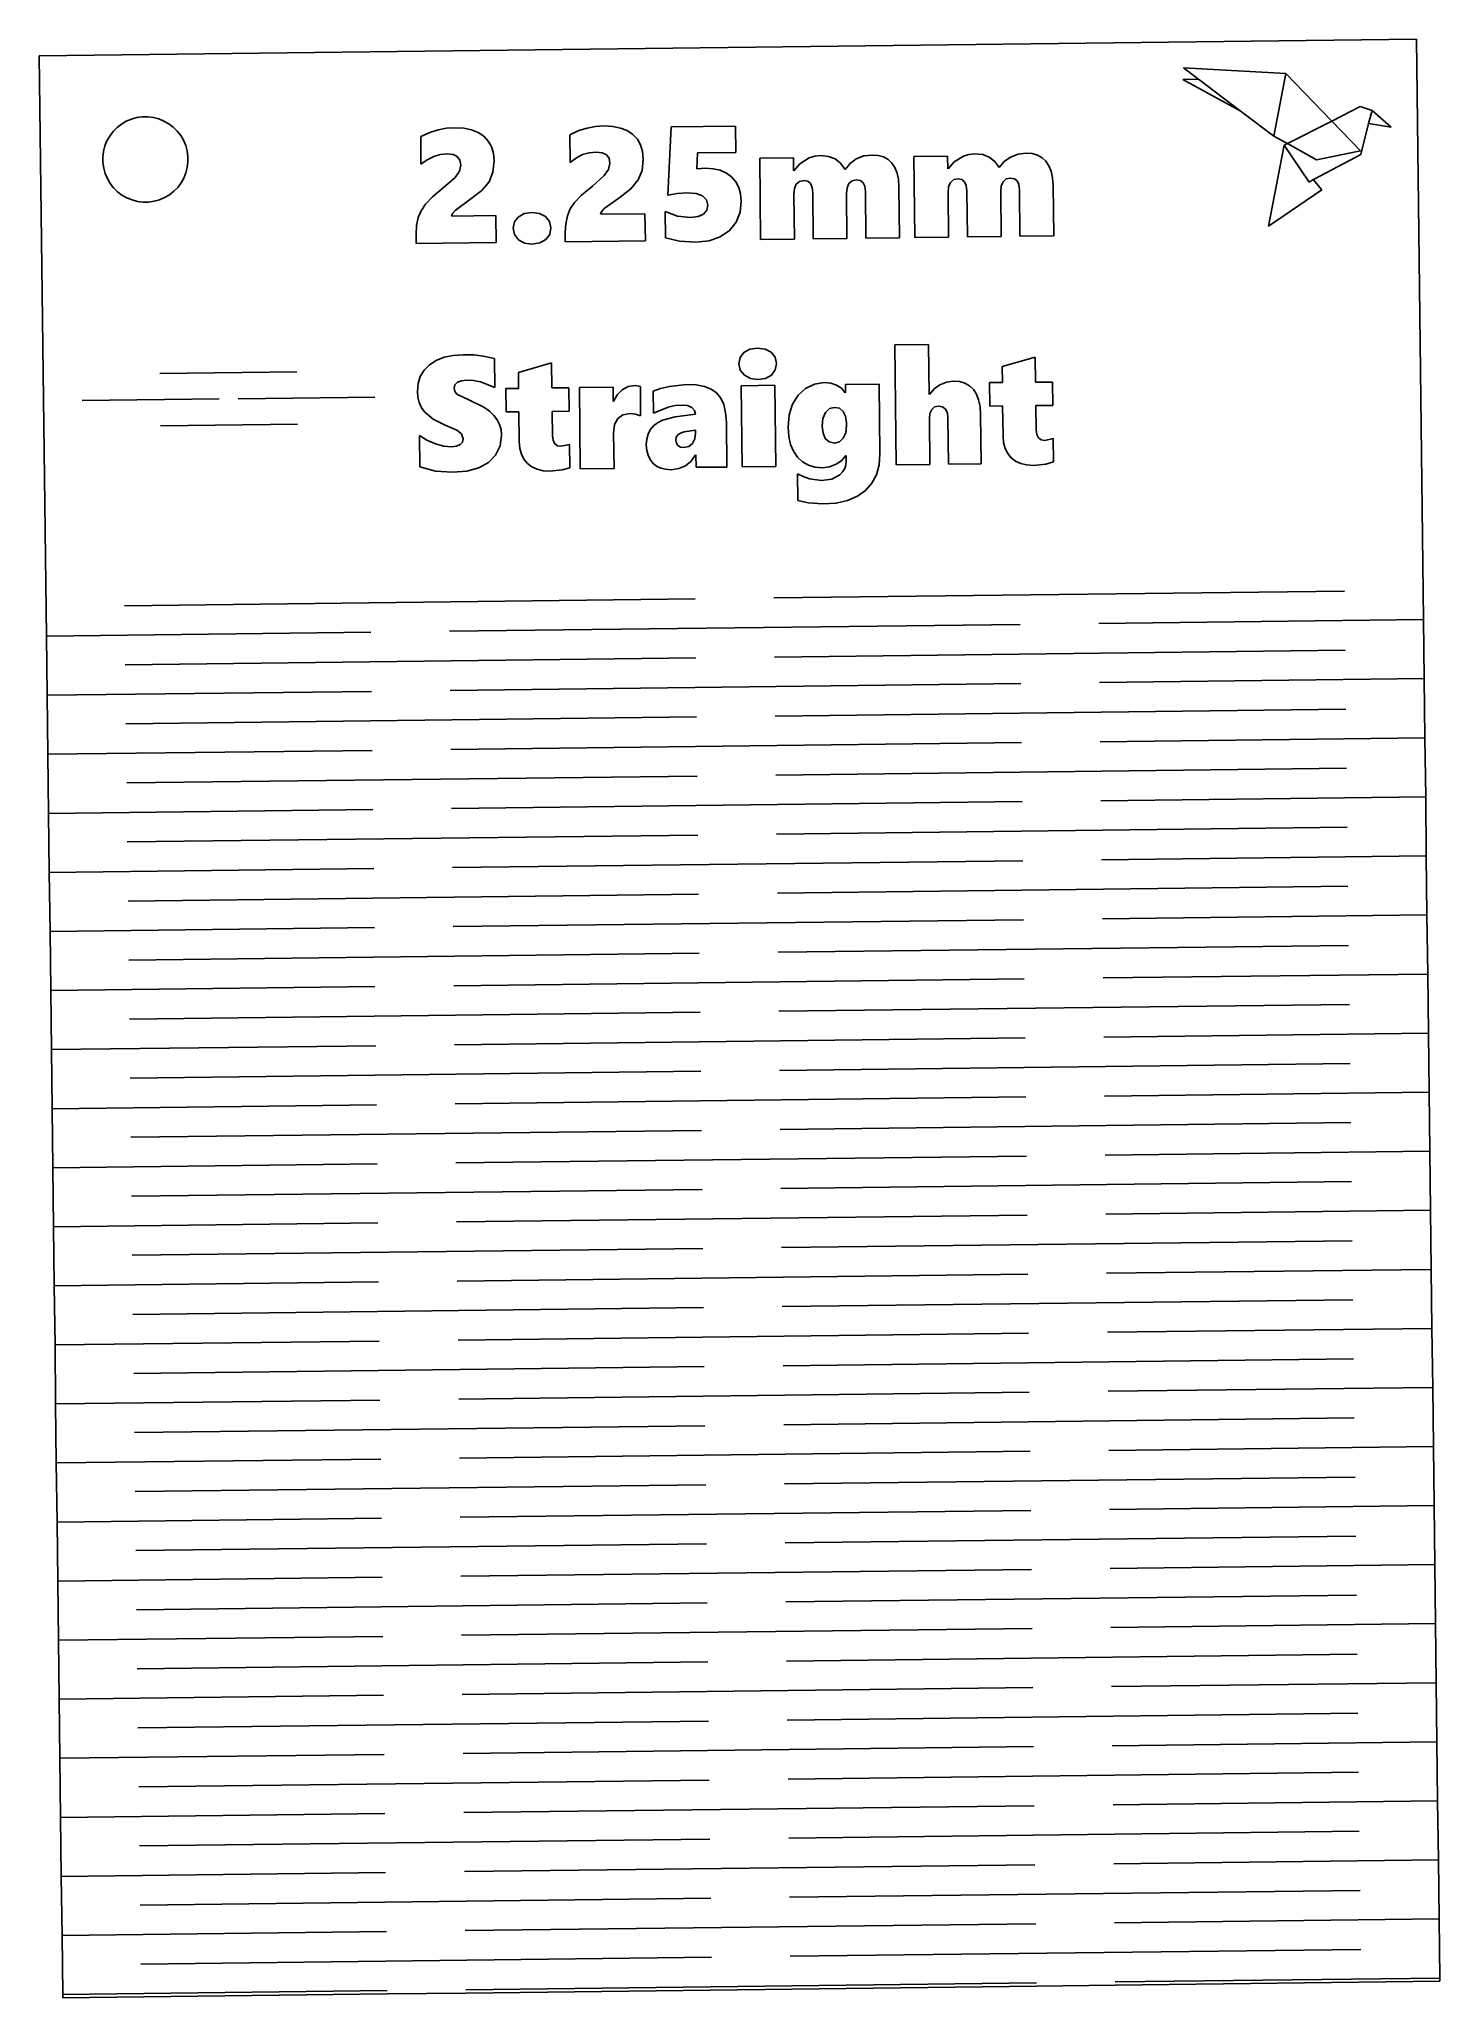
# Model space of a CAD drawing. Extents: x -53 to 53, y -75 to 75.
import ezdxf

# ---------------------------------------------------------------- set-up
doc = ezdxf.new("R2010")
doc.units = 0
doc.header["$MEASUREMENT"] = 0
doc.layers.get('0').update_dxf_attribs({"linetype": 'CONTINUOUS'})

msp = doc.modelspace()

# ---------------------------------------------------------------- linework, layer by layer
for p, q in [((-53.36, 73.35), (51.58, 74.61)), ((51.58, 74.61), (52.11, 30.39)), ((-53.36, 73.35), (-52.8, 29.13)), ((41.62, 72), (33.83, 72.42)), ((33.83, 72.42), (34.98, 71.56)), ((41.62, 72), (40.7, 67.23)), ((45.12, 68.37), (41.62, 72)), ((34.98, 71.56), (33.79, 71.54)), ((33.79, 71.54), (38.15, 69.16)), ((34.98, 71.56), (38.15, 69.16)), ((-45.5, 68.69), (-45.92, 68.63)), ((-45.07, 68.69), (-45.5, 68.69)), ((-44.65, 68.64), (-45.07, 68.69)), ((38.15, 69.16), (40.7, 67.23)), ((47.29, 69.47), (45.12, 68.37)), ((48.21, 69.18), (47.29, 69.47)), ((48.21, 69.18), (47.93, 68.19)), ((49.64, 67.9), (48.21, 69.18)), ((-47.98, 67.23), (-48.19, 66.86)), ((-47.72, 67.57), (-47.98, 67.23)), ((-47.42, 67.87), (-47.72, 67.57)), ((-47.09, 68.13), (-47.42, 67.87)), ((-46.72, 68.35), (-47.09, 68.13)), ((-46.33, 68.52), (-46.72, 68.35)), ((-45.92, 68.63), (-46.33, 68.52)), ((-44.24, 68.53), (-44.65, 68.64)), ((-43.85, 68.37), (-44.24, 68.53)), ((-43.48, 68.16), (-43.85, 68.37)), ((-43.14, 67.91), (-43.48, 68.16)), ((-42.83, 67.61), (-43.14, 67.91)), ((-42.57, 67.27), (-42.83, 67.61)), ((-42.36, 66.91), (-42.57, 67.27)), ((-24.29, 67.19), (-23.6, 67.5)), ((-24.27, 65.08), (-24.29, 67.19)), ((-23.6, 67.5), (-22.96, 67.71)), ((-22.96, 67.71), (-22.32, 67.82)), ((-22.32, 67.82), (-21.68, 67.86)), ((-21.68, 67.86), (-21.01, 67.83)), ((-21.01, 67.83), (-20.42, 67.71)), ((-20.42, 67.71), (-19.91, 67.5)), ((-19.91, 67.5), (-19.48, 67.22)), ((-19.48, 67.22), (-19.14, 66.85)), ((-12.93, 67.33), (-12.24, 67.64)), ((-12.91, 65.22), (-12.93, 67.33)), ((-12.24, 67.64), (-11.6, 67.84)), ((-11.6, 67.84), (-10.97, 67.95)), ((-10.97, 67.95), (-10.32, 68)), ((-10.32, 68), (-9.65, 67.96)), ((-9.65, 67.96), (-9.06, 67.84)), ((-9.06, 67.84), (-8.55, 67.64)), ((-8.55, 67.64), (-8.12, 67.35)), ((-8.12, 67.35), (-7.78, 66.99)), ((-5.47, 62.72), (-5.2, 67.92)), ((-5.2, 67.92), (-0.31, 67.98)), ((-0.31, 67.98), (-0.29, 65.98)), ((40.7, 67.23), (41.74, 66.65)), ((45.12, 68.37), (41.74, 66.65)), ((47.31, 66.09), (45.12, 68.37)), ((47.35, 65.81), (47.93, 68.19)), ((47.93, 68.19), (49.64, 67.9)), ((-48.45, 66.06), (-48.51, 65.63)), ((-48.35, 66.47), (-48.45, 66.06)), ((-48.19, 66.86), (-48.35, 66.47)), ((-42.19, 66.51), (-42.36, 66.91)), ((-42.08, 66.1), (-42.19, 66.51)), ((-42.02, 65.68), (-42.08, 66.1)), ((-42.02, 65.26), (-42.02, 65.68)), ((-23.3, 65.67), (-23.79, 65.42)), ((-22.8, 65.82), (-23.3, 65.67)), ((-22.28, 65.87), (-22.8, 65.82)), ((-21.82, 65.82), (-22.28, 65.87)), ((-21.5, 65.67), (-21.82, 65.82)), ((-21.3, 65.4), (-21.5, 65.67)), ((-19.14, 66.85), (-18.89, 66.42)), ((-18.89, 66.42), (-18.74, 65.91)), ((-18.74, 65.91), (-18.69, 65.34)), ((-11.95, 65.81), (-12.43, 65.56)), ((-11.44, 65.96), (-11.95, 65.81)), ((-10.92, 66.01), (-11.44, 65.96)), ((-10.47, 65.96), (-10.92, 66.01)), ((-10.14, 65.8), (-10.47, 65.96)), ((-9.94, 65.54), (-10.14, 65.8)), ((-7.78, 66.99), (-7.53, 66.55)), ((-7.53, 66.55), (-7.38, 66.05)), ((-7.38, 66.05), (-7.33, 65.47)), ((-3.19, 65.95), (-3.26, 64.73)), ((-0.29, 65.98), (-3.19, 65.95)), ((5.31, 65.56), (5.73, 65.69)), ((5.73, 65.69), (6.17, 65.74)), ((6.17, 65.74), (6.78, 65.68)), ((6.78, 65.68), (7.28, 65.49)), ((8.9, 65.49), (9.48, 65.71)), ((9.48, 65.71), (10.11, 65.78)), ((10.11, 65.78), (10.57, 65.75)), ((10.57, 65.75), (10.97, 65.64)), ((13.29, 65.67), (15.86, 65.7)), ((13.36, 59.49), (13.29, 65.67)), ((15.86, 65.7), (15.87, 64.73)), ((16.35, 65.26), (17.06, 65.7)), ((17.06, 65.7), (17.47, 65.83)), ((17.47, 65.83), (17.92, 65.88)), ((17.92, 65.88), (18.53, 65.82)), ((18.53, 65.82), (19.03, 65.63)), ((20.65, 65.63), (21.22, 65.85)), ((21.22, 65.85), (21.85, 65.93)), ((21.85, 65.93), (22.31, 65.89)), ((22.31, 65.89), (22.71, 65.78)), ((22.71, 65.78), (23.06, 65.58)), ((41.51, 66.53), (40.31, 60.37)), ((41.74, 66.65), (41.51, 66.53)), ((41.51, 66.53), (43.41, 63.72)), ((41.74, 66.65), (43.96, 65.41)), ((43.78, 63.95), (47.35, 65.81)), ((43.96, 65.41), (47.31, 66.09)), ((-48.51, 65.63), (-48.5, 65.21)), ((-48.5, 65.21), (-48.44, 64.79)), ((-48.44, 64.79), (-48.33, 64.38)), ((-48.33, 64.38), (-48.16, 63.99)), ((-42.34, 64.03), (-42.18, 64.42)), ((-42.18, 64.42), (-42.07, 64.84)), ((-42.07, 64.84), (-42.02, 65.26)), ((-23.79, 65.42), (-24.27, 65.08)), ((-21.67, 64.07), (-21.34, 64.54)), ((-21.34, 64.54), (-21.23, 65.02)), ((-21.23, 65.02), (-21.3, 65.4)), ((-18.78, 64.47), (-19.07, 63.74)), ((-18.69, 65.34), (-18.78, 64.47)), ((-12.43, 65.56), (-12.91, 65.22)), ((-11.21, 63.42), (-10.31, 64.21)), ((-10.31, 64.21), (-9.98, 64.67)), ((-9.98, 64.67), (-9.87, 65.16)), ((-9.87, 65.16), (-9.94, 65.54)), ((-7.42, 64.61), (-7.71, 63.88)), ((-7.33, 65.47), (-7.42, 64.61)), ((-3.26, 64.73), (-2.6, 64.78)), ((-2.6, 64.78), (-2, 64.74)), ((-2, 64.74), (-1.47, 64.62)), ((-1.47, 64.62), (-1, 64.41)), ((-1, 64.41), (-0.6, 64.11)), ((1.54, 65.53), (4.11, 65.56)), ((1.61, 59.35), (1.54, 65.53)), ((4.11, 65.56), (4.12, 64.58)), ((4.15, 64.58), (4.6, 65.12)), ((4.6, 65.12), (5.31, 65.56)), ((7.28, 65.49), (7.7, 65.16)), ((7.7, 65.16), (8.05, 64.68)), ((8.05, 64.68), (8.42, 65.14)), ((8.42, 65.14), (8.9, 65.49)), ((10.97, 65.64), (11.32, 65.44)), ((11.32, 65.44), (11.61, 65.17)), ((11.61, 65.17), (11.84, 64.82)), ((11.84, 64.82), (12.01, 64.4)), ((12.01, 64.4), (12.11, 63.91)), ((15.89, 64.73), (16.35, 65.26)), ((19.03, 65.63), (19.45, 65.3)), ((19.45, 65.3), (19.79, 64.82)), ((19.79, 64.82), (20.17, 65.28)), ((20.17, 65.28), (20.65, 65.63)), ((23.06, 65.58), (23.35, 65.31)), ((23.35, 65.31), (23.58, 64.96)), ((23.58, 64.96), (23.75, 64.54)), ((23.75, 64.54), (23.85, 64.05)), ((-48.16, 63.99), (-47.95, 63.62)), ((-47.95, 63.62), (-47.69, 63.28)), ((-47.69, 63.28), (-47.39, 62.99)), ((-47.39, 62.99), (-47.05, 62.73)), ((-47.05, 62.73), (-46.68, 62.52)), ((-43.8, 62.54), (-43.43, 62.76)), ((-43.43, 62.76), (-43.1, 63.02)), ((-43.1, 63.02), (-42.8, 63.32)), ((-42.8, 63.32), (-42.55, 63.66)), ((-42.55, 63.66), (-42.34, 64.03)), ((-23.39, 62.59), (-22.57, 63.28)), ((-22.57, 63.28), (-21.67, 64.07)), ((-19.64, 63.07), (-20.56, 62.37)), ((-19.07, 63.74), (-19.64, 63.07)), ((-12.56, 62.17), (-12.03, 62.73)), ((-12.03, 62.73), (-11.21, 63.42)), ((-8.28, 63.21), (-9.2, 62.5)), ((-7.71, 63.88), (-8.28, 63.21)), ((-4.76, 62.85), (-5.47, 62.72)), ((-4, 62.89), (-4.76, 62.85)), ((-3.31, 62.84), (-4, 62.89)), ((-2.81, 62.67), (-3.31, 62.84)), ((-0.6, 64.11), (-0.29, 63.74)), ((-0.29, 63.74), (-0.06, 63.31)), ((-0.06, 63.31), (0.08, 62.82)), ((0.08, 62.82), (0.14, 62.26)), ((4.19, 63.22), (4.14, 62.77)), ((4.14, 62.77), (4.18, 59.38)), ((4.33, 63.56), (4.19, 63.22)), ((4.58, 63.77), (4.33, 63.56)), ((4.92, 63.84), (4.58, 63.77)), ((5.21, 63.78), (4.92, 63.84)), ((5.41, 63.61), (5.21, 63.78)), ((5.53, 63.31), (5.41, 63.61)), ((5.58, 62.9), (5.53, 63.31)), ((5.62, 59.4), (5.58, 62.9)), ((8.2, 63.29), (8.15, 62.86)), ((8.15, 62.86), (8.19, 59.43)), ((8.34, 63.61), (8.2, 63.29)), ((8.58, 63.82), (8.34, 63.61)), ((8.89, 63.89), (8.58, 63.82)), ((9.21, 63.84), (8.89, 63.89)), ((9.42, 63.67), (9.21, 63.84)), ((9.54, 63.4), (9.42, 63.67)), ((9.59, 63.01), (9.54, 63.4)), ((9.63, 59.45), (9.59, 63.01)), ((12.11, 63.91), (12.15, 63.35)), ((12.15, 63.35), (12.19, 59.48)), ((15.93, 63.36), (15.89, 62.91)), ((15.89, 62.91), (15.93, 59.52)), ((16.08, 63.7), (15.93, 63.36)), ((16.32, 63.91), (16.08, 63.7)), ((16.67, 63.98), (16.32, 63.91)), ((16.95, 63.92), (16.67, 63.98)), ((17.15, 63.75), (16.95, 63.92)), ((17.28, 63.45), (17.15, 63.75)), ((17.32, 63.04), (17.28, 63.45)), ((17.37, 59.54), (17.32, 63.04)), ((19.94, 63.43), (19.9, 63)), ((19.9, 63), (19.94, 59.57)), ((20.09, 63.75), (19.94, 63.43)), ((20.32, 63.96), (20.09, 63.75)), ((20.64, 64.03), (20.32, 63.96)), ((20.95, 63.98), (20.64, 64.03)), ((21.16, 63.81), (20.95, 63.98)), ((21.29, 63.54), (21.16, 63.81)), ((21.33, 63.15), (21.29, 63.54)), ((21.37, 59.59), (21.33, 63.15)), ((23.85, 64.05), (23.89, 63.49)), ((23.89, 63.49), (23.94, 59.62)), ((40.31, 60.37), (44.36, 63.12)), ((43.41, 63.72), (43.71, 63.91)), ((43.71, 63.91), (43.78, 63.95)), ((44.36, 63.12), (43.71, 63.91)), ((-46.68, 62.52), (-46.28, 62.36)), ((-46.28, 62.36), (-45.87, 62.25)), ((-45.87, 62.25), (-45.45, 62.2)), ((-45.45, 62.2), (-45.02, 62.2)), ((-45.02, 62.2), (-44.6, 62.26)), ((-44.6, 62.26), (-44.19, 62.38)), ((-44.19, 62.38), (-43.8, 62.54)), ((-24.47, 61.01), (-24.25, 61.54)), ((-24.25, 61.54), (-23.91, 62.04)), ((-23.91, 62.04), (-23.39, 62.59)), ((-21.87, 61.33), (-21.94, 61.13)), ((-21.66, 61.56), (-21.87, 61.33)), ((-20.56, 62.37), (-21.66, 61.56)), ((-16.86, 61.06), (-16.4, 61.32)), ((-16.4, 61.32), (-15.81, 61.41)), ((-15.81, 61.41), (-15.24, 61.33)), ((-15.24, 61.33), (-14.78, 61.09)), ((-13.11, 61.15), (-12.89, 61.68)), ((-12.89, 61.68), (-12.56, 62.17)), ((-10.51, 61.46), (-10.58, 61.27)), ((-10.58, 61.27), (-7.2, 61.31)), ((-10.3, 61.7), (-10.51, 61.46)), ((-9.2, 62.5), (-10.3, 61.7)), ((-7.2, 61.31), (-7.17, 59.25)), ((-5.64, 59.48), (-5.66, 61.48)), ((-5.66, 61.48), (-4.73, 61.13)), ((-3.16, 61.09), (-2.74, 61.27)), ((-2.51, 62.37), (-2.81, 62.67)), ((-2.74, 61.27), (-2.49, 61.57)), ((-2.41, 61.96), (-2.51, 62.37)), ((-2.49, 61.57), (-2.41, 61.96)), ((0.04, 61.42), (-0.26, 60.67)), ((0.14, 62.26), (0.04, 61.42)), ((-24.64, 59.73), (-24.6, 60.42)), ((-24.63, 59.04), (-24.64, 59.73)), ((-24.6, 60.42), (-24.47, 61.01)), ((-21.94, 61.13), (-18.56, 61.17)), ((-18.56, 61.17), (-18.53, 59.11)), ((-17.24, 60.2), (-17.15, 60.68)), ((-17.13, 59.72), (-17.24, 60.2)), ((-17.15, 60.68), (-16.86, 61.06)), ((-16.83, 59.33), (-17.13, 59.72)), ((-14.78, 61.09), (-14.47, 60.71)), ((-14.46, 59.74), (-14.75, 59.34)), ((-14.47, 60.71), (-14.37, 60.23)), ((-14.37, 60.23), (-14.46, 59.74)), ((-13.28, 59.87), (-13.24, 60.55)), ((-13.27, 59.17), (-13.28, 59.87)), ((-13.24, 60.55), (-13.11, 61.15)), ((-4.73, 61.13), (-3.74, 61.02)), ((-3.74, 61.02), (-3.16, 61.09)), ((-0.77, 60.03), (-1.46, 59.56)), ((-0.26, 60.67), (-0.77, 60.03)), ((-18.53, 59.11), (-24.63, 59.04)), ((-16.38, 59.07), (-16.83, 59.33)), ((-15.81, 58.99), (-16.38, 59.07)), ((-15.2, 59.08), (-15.81, 58.99)), ((-14.75, 59.34), (-15.2, 59.08)), ((-7.17, 59.25), (-13.27, 59.17)), ((-4.57, 59.23), (-5.64, 59.48)), ((-3.32, 59.14), (-4.57, 59.23)), ((-2.32, 59.25), (-3.32, 59.14)), ((-1.46, 59.56), (-2.32, 59.25)), ((4.18, 59.38), (1.61, 59.35)), ((8.19, 59.43), (5.62, 59.4)), ((12.19, 59.48), (9.63, 59.45)), ((15.93, 59.52), (13.36, 59.49)), ((19.94, 59.57), (17.37, 59.54)), ((23.94, 59.62), (21.37, 59.59)), ((0.05, 50.35), (0.34, 50.74)), ((0.34, 50.74), (0.79, 50.99)), ((0.79, 50.99), (1.37, 51.08)), ((1.37, 51.08), (1.96, 51)), ((1.96, 51), (2.42, 50.76)), ((2.42, 50.76), (2.72, 50.39)), ((11.83, 51.32), (14.4, 51.35)), ((11.94, 42.17), (11.83, 51.32)), ((14.4, 51.35), (14.45, 47.54)), ((-44.16, 49.14), (-33.73, 49.27)), ((-24.32, 48.91), (-24.03, 49.38)), ((-24.03, 49.38), (-23.61, 49.79)), ((-23.61, 49.79), (-23.1, 50.13)), ((-23.1, 50.13), (-22.5, 50.37)), ((-22.5, 50.37), (-21.82, 50.52)), ((-21.82, 50.52), (-21.06, 50.57)), ((-21.06, 50.57), (-20.23, 50.55)), ((-20.23, 50.55), (-19.54, 50.47)), ((-19.54, 50.47), (-18.66, 50.27)), ((-18.66, 50.27), (-18.64, 48.07)), ((-16.84, 49.22), (-14.31, 49.95)), ((-14.31, 49.95), (-14.29, 48.04)), ((-0.04, 49.87), (0.05, 50.35)), ((0.06, 49.4), (-0.04, 49.87)), ((0.37, 49.01), (0.06, 49.4)), ((2.73, 49.41), (2.44, 49.02)), ((2.72, 50.39), (2.83, 49.91)), ((2.83, 49.91), (2.73, 49.41)), ((20.01, 49.66), (22.54, 50.39)), ((20.03, 48.45), (20.01, 49.66)), ((22.54, 50.39), (22.56, 48.48)), ((-24.54, 47.77), (-24.49, 48.37)), ((-24.51, 47.34), (-24.54, 47.77)), ((-24.49, 48.37), (-24.32, 48.91)), ((-21.69, 48.27), (-21.75, 48.02)), ((-21.75, 48.02), (-21.69, 47.77)), ((-21.49, 48.47), (-21.69, 48.27)), ((-21.69, 47.77), (-21.53, 47.57)), ((-21.18, 48.59), (-21.49, 48.47)), ((-20.79, 48.64), (-21.18, 48.59)), ((-20.26, 48.61), (-20.79, 48.64)), ((-19.73, 48.5), (-20.26, 48.61)), ((-18.64, 48.07), (-19.73, 48.5)), ((-17.8, 47.99), (-16.83, 48)), ((-17.78, 46.21), (-17.8, 47.99)), ((-16.83, 48), (-16.84, 49.22)), ((-14.29, 48.04), (-13, 48.05)), ((-13, 48.05), (-12.98, 46.27)), ((-12.2, 48.06), (-9.63, 48.09)), ((-12.13, 41.88), (-12.2, 48.06)), ((-9.63, 48.09), (-9.62, 47)), ((-9.31, 47.52), (-8.93, 47.9)), ((-8.93, 47.9), (-8.47, 48.14)), ((-8.47, 48.14), (-7.92, 48.22)), ((-7.92, 48.22), (-7.55, 48.15)), ((-7.55, 48.15), (-7.53, 45.91)), ((-6.57, 47.78), (-6.01, 47.99)), ((-6.55, 46.11), (-6.57, 47.78)), ((-6.01, 47.99), (-5.32, 48.15)), ((-5.32, 48.15), (-4.03, 48.31)), ((-4.03, 48.31), (-3.3, 48.28)), ((-3.3, 48.28), (-2.67, 48.16)), ((-2.67, 48.16), (-2.15, 47.95)), ((-2.15, 47.95), (-1.74, 47.66)), ((0.12, 48.21), (2.69, 48.24)), ((0.2, 42.03), (0.12, 48.21)), ((0.83, 48.75), (0.37, 49.01)), ((1.4, 48.67), (0.83, 48.75)), ((1.99, 48.76), (1.4, 48.67)), ((2.44, 49.02), (1.99, 48.76)), ((2.69, 48.24), (2.77, 42.06)), ((4.46, 47.5), (5.03, 48)), ((5.03, 48), (5.71, 48.32)), ((5.71, 48.32), (6.45, 48.44)), ((6.45, 48.44), (6.95, 48.39)), ((6.95, 48.39), (7.39, 48.25)), ((7.39, 48.25), (7.76, 48.01)), ((7.76, 48.01), (8.06, 47.66)), ((8.07, 48.3), (10.63, 48.33)), ((8.08, 47.66), (8.07, 48.3)), ((10.63, 48.33), (10.7, 43.02)), ((14.47, 47.54), (14.84, 47.97)), ((14.84, 47.97), (15.27, 48.28)), ((15.27, 48.28), (15.76, 48.48)), ((15.76, 48.48), (16.29, 48.55)), ((16.29, 48.55), (16.76, 48.52)), ((16.76, 48.52), (17.17, 48.4)), ((17.17, 48.4), (17.52, 48.21)), ((17.52, 48.21), (17.82, 47.93)), ((17.82, 47.93), (18.05, 47.57)), ((19.06, 48.44), (20.03, 48.45)), ((19.08, 46.66), (19.06, 48.44)), ((22.56, 48.48), (23.85, 48.49)), ((23.85, 48.49), (23.87, 46.71)), ((-50.07, 47.07), (-39.64, 47.2)), ((-38.2, 47.21), (-27.77, 47.34)), ((-24.4, 46.94), (-24.51, 47.34)), ((-24.24, 46.57), (-24.4, 46.94)), ((-24, 46.23), (-24.24, 46.57)), ((-21.53, 47.57), (-20.63, 47.12)), ((-20.63, 47.12), (-19.47, 46.57)), ((-19.47, 46.57), (-19.04, 46.27)), ((-19.04, 46.27), (-18.71, 45.95)), ((-12.98, 46.27), (-14.27, 46.25)), ((-9.59, 47.01), (-9.31, 47.52)), ((-5.43, 46.57), (-6.55, 46.11)), ((-4.89, 46.69), (-5.43, 46.57)), ((-4.37, 46.73), (-4.89, 46.69)), ((-3.96, 46.69), (-4.37, 46.73)), ((-3.64, 46.55), (-3.96, 46.69)), ((-3.43, 46.33), (-3.64, 46.55)), ((-3.36, 46.05), (-3.43, 46.33)), ((-1.74, 47.66), (-1.42, 47.27)), ((-1.42, 47.27), (-1.2, 46.77)), ((-1.2, 46.77), (-1.06, 46.15)), ((3.78, 45.98), (4.04, 46.81)), ((4.04, 46.81), (4.46, 47.5)), ((6.85, 46.46), (6.55, 46.17)), ((7.24, 46.56), (6.85, 46.46)), ((7.61, 46.49), (7.24, 46.56)), ((7.89, 46.25), (7.61, 46.49)), ((14.65, 46.39), (14.51, 46.09)), ((14.86, 46.59), (14.65, 46.39)), ((15.17, 46.66), (14.86, 46.59)), ((15.48, 46.6), (15.17, 46.66)), ((15.7, 46.43), (15.48, 46.6)), ((15.84, 46.14), (15.7, 46.43)), ((18.05, 47.57), (18.22, 47.14)), ((18.22, 47.14), (18.33, 46.63)), ((18.33, 46.63), (18.37, 46.04)), ((20.05, 46.67), (19.08, 46.66)), ((20.08, 44.39), (20.05, 46.67)), ((23.87, 46.71), (22.59, 46.7)), ((22.59, 46.7), (22.61, 44.84)), ((-44.11, 45.14), (-33.68, 45.27)), ((-23.34, 45.66), (-24, 46.23)), ((-22.42, 45.2), (-23.34, 45.66)), ((-21.53, 44.83), (-22.42, 45.2)), ((-21.18, 44.54), (-21.53, 44.83)), ((-18.71, 45.95), (-18.46, 45.62)), ((-18.46, 45.62), (-18.28, 45.25)), ((-18.28, 45.25), (-18.17, 44.86)), ((-18.17, 44.86), (-18.13, 44.43)), ((-16.8, 46.22), (-17.78, 46.21)), ((-16.78, 43.95), (-16.8, 46.22)), ((-14.27, 46.25), (-14.25, 44.4)), ((-9.52, 45.24), (-9.59, 44.59)), ((-9.28, 45.7), (-9.52, 45.24)), ((-8.89, 45.98), (-9.28, 45.7)), ((-8.33, 46.08), (-8.89, 45.98)), ((-7.92, 46.03), (-8.33, 46.08)), ((-7.53, 45.91), (-7.92, 46.03)), ((-6.97, 44.51), (-6.8, 44.85)), ((-6.8, 44.85), (-6.56, 45.14)), ((-6.56, 45.14), (-6.25, 45.39)), ((-6.25, 45.39), (-5.87, 45.58)), ((-5.87, 45.58), (-4.89, 45.84)), ((-4.89, 45.84), (-3.36, 46.05)), ((-3.34, 44.82), (-4.21, 44.69)), ((-3.34, 44.58), (-3.34, 44.82)), ((-1.06, 46.15), (-1, 45.42)), ((-1, 45.42), (-0.96, 42.01)), ((3.7, 45.04), (3.78, 45.98)), ((3.75, 44.35), (3.7, 45.04)), ((6.36, 45.71), (6.31, 45.13)), ((6.31, 45.13), (6.37, 44.6)), ((6.55, 46.17), (6.36, 45.71)), ((8.08, 45.88), (7.89, 46.25)), ((8.15, 45.39), (8.08, 45.88)), ((8.1, 44.63), (8.15, 45.18)), ((8.15, 45.18), (8.15, 45.39)), ((14.51, 46.09), (14.47, 45.71)), ((14.47, 45.71), (14.51, 42.2)), ((15.88, 45.74), (15.84, 46.14)), ((15.93, 42.22), (15.88, 45.74)), ((18.37, 46.04), (18.41, 42.25)), ((22.61, 44.84), (22.65, 44.49)), ((-24.35, 42.04), (-24.38, 44.41)), ((-24.38, 44.41), (-23.81, 44.06)), ((-23.81, 44.06), (-23.17, 43.78)), ((-23.17, 43.78), (-22.54, 43.61)), ((-22.54, 43.61), (-21.95, 43.56)), ((-21.95, 43.56), (-21.57, 43.6)), ((-21.57, 43.6), (-21.28, 43.72)), ((-21.28, 43.72), (-21.11, 43.91)), ((-21.05, 44.17), (-21.18, 44.54)), ((-21.11, 43.91), (-21.05, 44.17)), ((-18.24, 43.62), (-18.58, 42.92)), ((-18.13, 44.43), (-18.24, 43.62)), ((-16.73, 43.43), (-16.78, 43.95)), ((-16.61, 42.98), (-16.73, 43.43)), ((-14.25, 44.4), (-14.2, 44.05)), ((-14.2, 44.05), (-14.08, 43.79)), ((-14.08, 43.79), (-13.87, 43.64)), ((-13.87, 43.64), (-13.59, 43.6)), ((-13.59, 43.6), (-12.95, 43.74)), ((-12.95, 43.74), (-12.93, 41.96)), ((-9.59, 44.59), (-9.56, 41.91)), ((-7.1, 43.7), (-7.07, 44.13)), ((-7.07, 43.28), (-7.1, 43.7)), ((-7.07, 44.13), (-6.97, 44.51)), ((-6.97, 42.92), (-7.07, 43.28)), ((-4.82, 44.29), (-4.86, 44.07)), ((-4.86, 44.07), (-4.81, 43.84)), ((-4.7, 44.47), (-4.82, 44.29)), ((-4.81, 43.84), (-4.69, 43.65)), ((-4.5, 44.6), (-4.7, 44.47)), ((-4.69, 43.65), (-4.5, 43.53)), ((-4.21, 44.69), (-4.5, 44.6)), ((-4.5, 43.53), (-4.23, 43.5)), ((-4.23, 43.5), (-3.87, 43.58)), ((-3.87, 43.58), (-3.58, 43.81)), ((-3.58, 43.81), (-3.4, 44.15)), ((-3.4, 44.15), (-3.34, 44.58)), ((3.89, 43.74), (3.75, 44.35)), ((4.11, 43.21), (3.89, 43.74)), ((6.37, 44.6), (6.53, 44.19)), ((6.53, 44.19), (6.82, 43.93)), ((6.82, 43.93), (7.23, 43.84)), ((7.23, 43.84), (7.62, 43.94)), ((7.62, 43.94), (7.91, 44.21)), ((7.91, 44.21), (8.1, 44.63)), ((20.12, 43.88), (20.08, 44.39)), ((20.24, 43.43), (20.12, 43.88)), ((20.44, 43.04), (20.24, 43.43)), ((22.65, 44.49), (22.78, 44.24)), ((22.78, 44.24), (22.98, 44.08)), ((22.98, 44.08), (23.26, 44.04)), ((23.26, 44.04), (23.9, 44.18)), ((23.9, 44.18), (23.92, 42.4)), ((-23.16, 41.71), (-24.35, 42.04)), ((-19.86, 41.95), (-20.78, 41.7)), ((-19.13, 42.35), (-19.86, 41.95)), ((-18.58, 42.92), (-19.13, 42.35)), ((-16.42, 42.6), (-16.61, 42.98)), ((-16.15, 42.27), (-16.42, 42.6)), ((-15.81, 42.02), (-16.15, 42.27)), ((-15.42, 41.84), (-15.81, 42.02)), ((-14.97, 41.73), (-15.42, 41.84)), ((-13.5, 41.79), (-14.46, 41.7)), ((-12.93, 41.96), (-13.5, 41.79)), ((-9.56, 41.91), (-12.13, 41.88)), ((-6.81, 42.59), (-6.97, 42.92)), ((-6.59, 42.31), (-6.81, 42.59)), ((-6.32, 42.09), (-6.59, 42.31)), ((-6, 41.93), (-6.32, 42.09)), ((-5.63, 41.84), (-6, 41.93)), ((-5.21, 41.81), (-5.63, 41.84)), ((-4.62, 41.89), (-5.21, 41.81)), ((-4.11, 42.1), (-4.62, 41.89)), ((-3.69, 42.45), (-4.11, 42.1)), ((-3.34, 42.93), (-3.69, 42.45)), ((-3.31, 41.99), (-3.32, 42.93)), ((-0.96, 42.01), (-3.31, 41.99)), ((2.77, 42.06), (0.2, 42.03)), ((4.42, 42.76), (4.11, 43.21)), ((4.8, 42.4), (4.42, 42.76)), ((5.25, 42.15), (4.8, 42.4)), ((5.75, 42), (5.25, 42.15)), ((6.32, 41.95), (5.75, 42)), ((6.86, 42.02), (6.32, 41.95)), ((7.36, 42.22), (6.86, 42.02)), ((7.79, 42.52), (7.36, 42.22)), ((8.11, 42.9), (7.79, 42.52)), ((7.86, 41.64), (8.02, 41.9)), ((8.02, 41.9), (8.11, 42.19)), ((8.11, 42.19), (8.14, 42.52)), ((8.14, 42.52), (8.14, 42.9)), ((10.64, 42.18), (10.43, 41.43)), ((10.7, 43.02), (10.64, 42.18)), ((14.51, 42.2), (11.94, 42.17)), ((18.41, 42.25), (15.93, 42.22)), ((20.7, 42.71), (20.44, 43.04)), ((21.04, 42.46), (20.7, 42.71)), ((21.43, 42.28), (21.04, 42.46)), ((21.88, 42.17), (21.43, 42.28)), ((22.39, 42.14), (21.88, 42.17)), ((23.35, 42.23), (22.39, 42.14)), ((23.92, 42.4), (23.35, 42.23)), ((-21.86, 41.61), (-23.16, 41.71)), ((-20.78, 41.7), (-21.86, 41.61)), ((-14.46, 41.7), (-14.97, 41.73)), ((4.45, 39.47), (4.42, 41.49)), ((4.42, 41.49), (4.85, 41.28)), ((4.85, 41.28), (5.33, 41.11)), ((5.33, 41.11), (6.26, 40.98)), ((6.26, 40.98), (7.03, 41.09)), ((7.03, 41.09), (7.64, 41.41)), ((7.64, 41.41), (7.86, 41.64)), ((10.09, 40.78), (9.61, 40.23)), ((10.43, 41.43), (10.09, 40.78)), ((5.23, 39.28), (4.45, 39.47)), ((6.35, 39.2), (5.23, 39.28)), ((7.36, 39.27), (6.35, 39.2)), ((8.24, 39.47), (7.36, 39.27)), ((8.99, 39.79), (8.24, 39.47)), ((9.61, 40.23), (8.99, 39.79)), ((-46.85, 31.45), (-3.38, 31.97)), ((2.62, 32.04), (46.09, 32.56)), ((-22.09, 29.5), (21.38, 30.02)), ((27.38, 30.09), (52.11, 30.39)), ((52.11, 30.39), (52.17, 25.89)), ((-52.8, 29.13), (-28.09, 29.42)), ((-52.8, 29.13), (-52.75, 24.63)), ((-46.8, 26.95), (-3.33, 27.47)), ((2.67, 27.54), (46.14, 28.06)), ((-22.04, 25), (21.43, 25.52)), ((27.43, 25.59), (52.17, 25.89)), ((52.17, 25.89), (52.22, 21.39)), ((-52.75, 24.63), (-28.04, 24.92)), ((-52.75, 24.63), (-52.69, 20.13)), ((-46.75, 22.45), (-3.27, 22.97)), ((2.72, 23.04), (46.2, 23.56)), ((-21.98, 20.5), (21.49, 21.02)), ((27.49, 21.09), (52.22, 21.39)), ((52.22, 21.39), (52.28, 16.89)), ((-52.69, 20.13), (-27.98, 20.42)), ((-52.69, 20.13), (-52.64, 15.63)), ((-46.69, 17.95), (-3.22, 18.47)), ((2.78, 18.54), (46.25, 19.07)), ((-21.93, 16), (21.54, 16.52)), ((27.54, 16.59), (52.28, 16.89)), ((52.28, 16.89), (52.33, 12.39)), ((-52.64, 15.63), (-27.93, 15.93)), ((-52.64, 15.63), (-52.59, 11.13)), ((-46.64, 13.45), (-3.17, 13.97)), ((2.83, 14.04), (46.3, 14.57)), ((-21.87, 11.5), (21.6, 12.02)), ((27.59, 12.09), (52.33, 12.39)), ((52.33, 12.39), (52.38, 7.89)), ((-52.59, 11.13), (-27.87, 11.43)), ((-52.59, 11.13), (-52.53, 6.63)), ((-46.58, 8.95), (-3.11, 9.47)), ((2.89, 9.55), (46.36, 10.07)), ((-21.82, 7), (21.65, 7.52)), ((27.65, 7.59), (52.38, 7.89)), ((52.38, 7.89), (52.44, 3.39)), ((-52.53, 6.63), (-27.82, 6.93)), ((-52.53, 6.63), (-52.48, 2.13)), ((-46.53, 4.45), (-3.06, 4.97)), ((2.94, 5.05), (46.41, 5.57)), ((-21.77, 2.5), (21.7, 3.02)), ((27.7, 3.09), (52.44, 3.39)), ((52.44, 3.39), (52.49, -1.11)), ((-52.48, 2.13), (-27.77, 2.43)), ((-52.48, 2.13), (-52.42, -2.37)), ((-46.48, -0.05), (-3, 0.47)), ((2.99, 0.55), (46.47, 1.07)), ((-21.71, -2), (21.76, -1.48)), ((27.76, -1.41), (52.49, -1.11)), ((52.49, -1.11), (52.55, -5.61)), ((-52.42, -2.37), (-27.71, -2.07)), ((-52.42, -2.37), (-52.37, -6.87)), ((-46.42, -4.55), (-2.95, -4.02)), ((3.05, -3.95), (46.52, -3.43)), ((27.81, -5.91), (52.55, -5.61)), ((52.55, -5.61), (52.6, -10.11)), ((-52.37, -6.87), (-27.66, -6.57)), ((-52.37, -6.87), (-52.32, -11.37)), ((-21.66, -6.5), (21.81, -5.98)), ((-46.37, -9.05), (-2.9, -8.52)), ((3.1, -8.45), (46.57, -7.93)), ((27.86, -10.4), (52.6, -10.11)), ((52.6, -10.11), (52.65, -14.61)), ((-52.32, -11.37), (-27.6, -11.07)), ((-52.32, -11.37), (-52.26, -15.87)), ((-21.6, -11), (21.87, -10.48)), ((-46.31, -13.54), (-2.84, -13.02)), ((3.16, -12.95), (46.63, -12.43)), ((27.92, -14.9), (52.65, -14.61)), ((52.65, -14.61), (52.71, -19.11)), ((-52.26, -15.87), (-27.55, -15.57)), ((-52.26, -15.87), (-52.21, -20.37)), ((-21.55, -15.5), (21.92, -14.98)), ((-46.26, -18.04), (-2.79, -17.52)), ((3.21, -17.45), (46.68, -16.93)), ((27.97, -19.4), (52.71, -19.11)), ((52.71, -19.11), (52.76, -23.61)), ((-52.21, -20.37), (-27.5, -20.07)), ((-52.21, -20.37), (-52.15, -24.86)), ((-21.5, -20), (21.97, -19.48)), ((-46.21, -22.54), (-2.73, -22.02)), ((3.26, -21.95), (46.74, -21.43)), ((28.03, -23.9), (52.76, -23.61)), ((52.76, -23.61), (52.82, -28.11)), ((-52.15, -24.86), (-27.44, -24.57)), ((-52.15, -24.86), (-52.1, -29.36)), ((-21.44, -24.5), (22.03, -23.97)), ((-46.15, -27.04), (-2.68, -26.52)), ((3.32, -26.45), (46.79, -25.93)), ((28.08, -28.4), (52.82, -28.11)), ((52.82, -28.11), (52.87, -32.6)), ((-52.1, -29.36), (-27.39, -29.07)), ((-52.1, -29.36), (-52.05, -33.86)), ((-21.39, -29), (22.08, -28.47)), ((-46.1, -31.54), (-2.63, -31.02)), ((3.37, -30.95), (46.84, -30.43)), ((28.13, -32.9), (52.87, -32.6)), ((52.87, -32.6), (52.92, -37.1)), ((-52.05, -33.86), (-27.33, -33.57)), ((-52.05, -33.86), (-51.99, -38.36)), ((-21.33, -33.5), (22.14, -32.97)), ((-46.04, -36.04), (-2.57, -35.52)), ((3.43, -35.45), (46.9, -34.93)), ((28.19, -37.4), (52.92, -37.1)), ((52.92, -37.1), (52.98, -41.6)), ((-51.99, -38.36), (-27.28, -38.07)), ((-51.99, -38.36), (-51.94, -42.86)), ((-21.28, -37.99), (22.19, -37.47)), ((-45.99, -40.54), (-2.52, -40.02)), ((3.48, -39.95), (46.95, -39.43)), ((28.24, -41.9), (52.98, -41.6)), ((52.98, -41.6), (53.03, -46.1)), ((-51.94, -42.86), (-27.23, -42.57)), ((-51.94, -42.86), (-51.88, -47.36)), ((-21.23, -42.49), (22.24, -41.97)), ((-45.94, -45.04), (-2.46, -44.52)), ((3.53, -44.45), (47.01, -43.93)), ((28.3, -46.4), (53.03, -46.1)), ((53.03, -46.1), (53.09, -50.6)), ((-51.88, -47.36), (-27.17, -47.07)), ((-51.88, -47.36), (-51.83, -51.86)), ((-21.17, -46.99), (22.3, -46.47)), ((-45.88, -49.54), (-2.41, -49.02)), ((3.59, -48.95), (47.06, -48.42)), ((28.35, -50.9), (53.09, -50.6)), ((53.09, -50.6), (53.14, -55.1)), ((-51.83, -51.86), (-27.12, -51.56)), ((-51.83, -51.86), (-51.78, -56.36)), ((-21.12, -51.49), (22.35, -50.97)), ((-45.83, -54.04), (-2.36, -53.52)), ((3.64, -53.45), (47.11, -52.92)), ((28.4, -55.4), (53.14, -55.1)), ((53.14, -55.1), (53.19, -59.6)), ((-51.78, -56.36), (-27.06, -56.06)), ((-51.78, -56.36), (-51.72, -60.86)), ((-21.06, -55.99), (22.41, -55.47)), ((-45.77, -58.54), (-2.3, -58.02)), ((3.7, -57.94), (47.17, -57.42)), ((28.46, -59.9), (53.19, -59.6)), ((53.19, -59.6), (53.25, -64.1)), ((-51.72, -60.86), (-27.01, -60.56)), ((-51.72, -60.86), (-51.67, -65.36)), ((-21.01, -60.49), (22.46, -59.97)), ((-45.72, -63.04), (-2.25, -62.52)), ((3.75, -62.44), (47.22, -61.92)), ((28.51, -64.4), (53.25, -64.1)), ((53.25, -64.1), (53.3, -68.6)), ((-51.67, -65.36), (-26.96, -65.06)), ((-51.67, -65.36), (-51.61, -69.86)), ((-20.96, -64.99), (22.51, -64.47)), ((-45.67, -67.54), (-2.19, -67.02)), ((3.8, -66.94), (47.28, -66.42)), ((28.57, -68.9), (53.3, -68.6)), ((53.3, -68.6), (53.36, -73.1)), ((-51.61, -69.86), (-26.9, -69.56)), ((-51.61, -69.86), (-51.56, -74.36)), ((-20.9, -69.49), (22.57, -68.97)), ((-45.61, -72.04), (-2.14, -71.51)), ((3.86, -71.44), (47.33, -70.92)), ((28.62, -73.4), (53.36, -73.1)), ((53.36, -73.1), (53.36, -73.35)), ((-51.56, -74.36), (-26.85, -74.06)), ((-51.56, -74.61), (-26.84, -74.31)), ((-51.56, -74.36), (-51.56, -74.61)), ((-26.84, -74.31), (-20.85, -74.24)), ((-20.85, -73.99), (22.62, -73.47)), ((-20.85, -74.24), (22.62, -73.72)), ((22.62, -73.72), (28.62, -73.65)), ((28.62, -73.65), (53.36, -73.35))]:
    msp.add_line(p, q)

doc.saveas('drawing.dxf')
